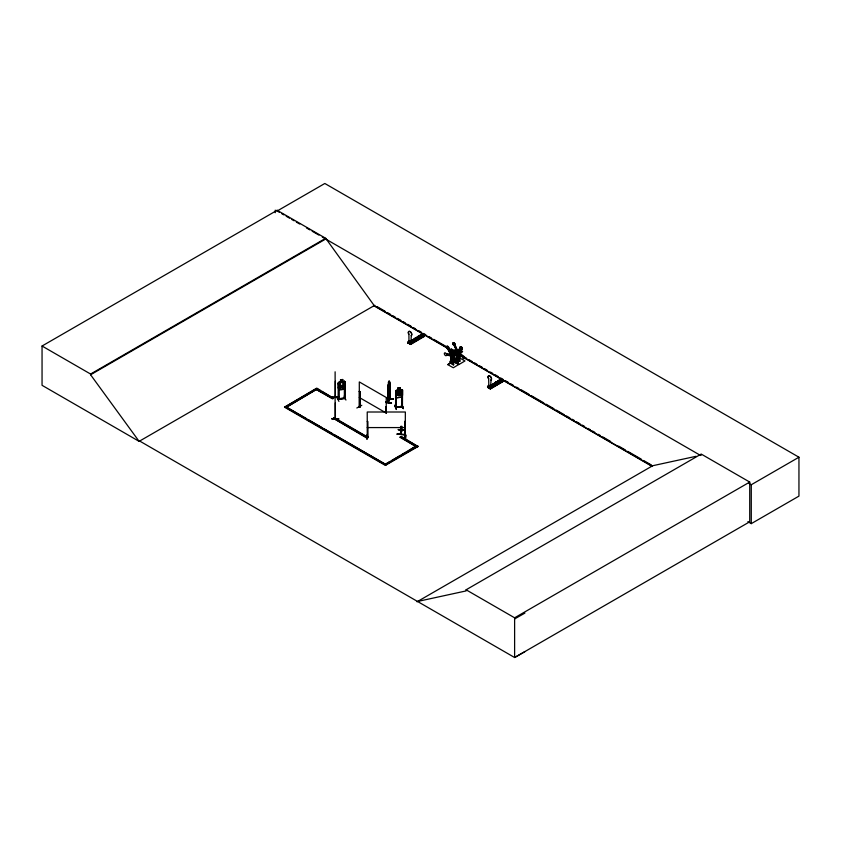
<?xml version="1.0" encoding="UTF-8"?>
<svg xmlns="http://www.w3.org/2000/svg" width="841" height="841" viewBox="0 0 841 841"><rect width="100%" height="100%" fill="white"/><g stroke="black" fill="none" stroke-linecap="round" stroke-linejoin="round"><path stroke-width="1.26" d="M451.701 361.399L451.953 355.291L456.358 359.412A1.587 0.925 59.5 0 1 458.04 360.663A1.587 0.925 59.5 0 1 457.504 362.25A1.587 0.925 59.5 0 1 455.969 360.453L450.86 355.627L450.713 360.905A1.587 0.925 59.5 0 0 450.408 362.692A1.587 0.925 59.5 0 0 452.153 363.669A1.587 0.925 59.5 0 0 451.848 361.546L451.848 356.027L450.86 355.627M457.956 357.793L457.956 352.505L457.105 352.022L456.957 357.299A1.587 0.925 59.5 0 0 456.652 359.086A1.587 0.925 59.5 0 0 458.398 360.064A1.587 0.925 59.5 0 0 458.093 357.94L458.093 352.421L457.105 352.022A1.388 0.809 59.5 0 0 458.513 352.81M408.989 342.035L408.894 334.203A2.386 1.388 59.5 0 1 408.894 331.449A2.386 1.388 59.5 0 1 411.302 332.805A2.386 1.388 59.5 0 1 411.302 335.559L410.85 342.918C407.622 338.976 410.219 345.735 409.788 341.183M489.693 385.746L488.642 386.208L490.597 387.365L491.049 380.006A2.386 1.388 59.5 0 0 491.049 377.252A2.386 1.388 59.5 0 0 488.642 375.895A2.386 1.388 59.5 0 0 488.642 378.639L488.863 386.555L489.819 385.998M397.11 434.166C419.186 435.512 382.224 432.842 404.174 434.765M342.75 381.499L343.853 381.972L343.853 385.546L342.718 387.238L340.594 387.543L339.449 386.177L339.449 382.602L340.594 381.803M342.75 382.203L340.594 382.434M344.305 381.288L345.115 381.772L345.104 386.986L344.326 388.931C331.554 389.383 345.325 391.675 345.052 386.871M451.144 355.754L446.592 355.154A1.587 0.925 59.5 0 1 445.057 355.217A1.587 0.925 59.5 0 1 444.511 353.031A1.587 0.925 59.5 0 1 446.235 353.725L450.744 354.765L451.144 355.754L450.881 354.681L446.34 353.914M457.388 352.148L452.836 351.549A1.587 0.925 59.5 0 1 451.302 351.612A1.587 0.925 59.5 0 1 450.765 349.414A1.587 0.925 59.5 0 1 452.479 350.119L456.989 351.16L457.388 352.148L457.126 351.075L452.584 350.308M452.984 351.296L452.973 351.464A1.587 0.925 59.5 0 1 451.438 351.527A1.587 0.925 59.5 0 1 450.902 349.341A1.587 0.925 59.5 0 1 452.626 350.035L452.721 350.224M389.572 389.415C390.802 382.066 388.405 396.626 387.901 390.96M385.672 402.471L391.517 403.186L385.767 401.998M388.405 402.271L387.922 401.956L389.667 398.676M390.15 398.771L390.119 398.119L387.922 402.524M387.953 401.987L389.982 398.476M390.098 383.16L389.635 398.991M408.978 341.824L411.775 343.359L411.575 342.234L410.198 343.853L408.043 342.634L409.42 341.015M409.315 342.045C410.86 341.11 408.116 341.646 409.798 341.73M409.42 342.035L408.852 341.246L408.737 343.023M488.663 386.261L489.735 386.145M489.557 386.135L489.409 385.672M388.174 384.757L387.953 385.893L389.646 381.719L389.982 399.044M496.022 383.002C497.578 380.952 497.651 384.936 496.022 382.834M497.609 382.823L497.21 382.434M335.433 396.29L335.433 396.857M335.044 418.776L335.422 417.882L335.107 418.408M335.359 402.892L335.401 418.492M400.526 433.578C401.998 431.759 401.672 430.928 401.861 426.334M400.589 426.419L400.579 434.24L400.831 433.651M400.589 434.198L401.756 430.235M401.882 430.235L400.821 434.261L400.831 426.44M405.278 430.476L398.224 429.541L405.288 430.15M391.496 403.207L385.756 402.282M456.095 360.19L451.554 356.142L451.953 355.291M457.798 352.537L458.198 351.685L462.603 355.806A1.587 0.925 59.5 0 1 464.285 357.057A1.587 0.925 59.5 0 1 463.748 358.644A1.587 0.925 59.5 0 1 462.214 356.847L458.093 352.421M457.935 352.453L458.198 351.685M488.695 386.082L491.522 387.806L491.323 386.671L489.946 388.3L487.791 387.081L489.168 385.462M335.401 397.152L335.117 396.248M399.033 392.127L401.052 390.182L399.601 392.558C402.618 394.513 400.053 395.953 399.139 393.02L397.152 395.123L398.655 392.663L397.225 390.655L399.002 392.127M344.211 397.856L344.432 398.581L344.821 397.719M344.211 398.424L345.041 398.455L344.905 382.76L344.284 382.855L344.421 398.56M489.031 386.555L489.105 385.998M361.798 405.309L356.826 407.99M336.82 397.436L338.955 401.388M394.765 405.194L396.3 409.525M394.755 405.446L396.29 409.199M388.153 386.66L388.195 402.66L388.51 381.982C389.709 379.123 389.898 387.859 388.531 389.656L388.216 388.784M388.637 382.108L389.194 380.805M388.637 382.739L389.015 381.32M388.531 388.132L389.12 383.338L388.531 384.558L388.437 402.303M386.555 398.108L393.546 398.991L386.65 397.867M388.216 402.618L390.119 398.739M359.927 391.528L359.296 391.37L359.927 391.528L359.98 407.118L359.233 406.928L359.454 406.224M359.328 406.981L359.296 381.919L386.25 397.478L386.25 413.036M400.6 433.861L400.684 427.344M366.781 439.149L367.139 434.713L367.181 439.16M448.095 349.036L447.948 348.994A1.587 0.925 59.5 0 1 446.697 346.902A1.587 0.925 59.5 0 1 448.106 346.534A1.587 0.925 59.5 0 1 448.863 348.742L451.333 354.66L448.789 348.847A1.587 0.925 59.5 0 0 447.969 346.608A1.587 0.925 59.5 0 0 446.56 346.986A1.587 0.925 59.5 0 0 447.811 349.068L450.776 354.765M457.578 351.054L455.118 345.136A1.587 0.925 59.5 0 0 454.35 342.928A1.587 0.925 59.5 0 0 452.942 343.296A1.587 0.925 59.5 0 0 454.193 345.388M338.881 398.781L338.05 399.317L344.821 398.308M338.807 383.801L338.124 383.748L338.807 383.801L338.881 399.349L338.187 399.275M344.295 398.014L345.041 397.888M396.279 407.507L396.237 391.79L396.311 407.338M401.819 406.666L401.819 391.107L402.45 391.033M338.313 387.869L338.292 382.718L338.944 381.919L344.305 381.215M367.233 421.604L367.874 421.467L368.001 437.625L367.023 438.193L333.33 418.25L367.023 437.698L367.801 436.984M404.647 436.626L405.415 436.595L404.626 436.763M367.853 437.005L367.233 437.204L367.233 412.006L405.341 412.006L405.267 437.215L405.32 436.437M395.722 396.016L396.426 397.835L401.809 397.173L402.576 395.133L402.576 389.993L400.211 389.667L400.305 387.722L397.993 387.964L397.993 389.877L395.701 390.844L395.585 407.58L395.743 407.012L401.798 406.413L396.227 406.949M395.796 390.897L396.479 390.171L401.756 389.52M451.186 354.65L453.961 351.622A1.587 0.925 59.5 0 1 454.729 350.266A1.587 0.925 59.5 0 1 456.137 352.232A1.587 0.925 59.5 0 1 454.886 352.905L451.869 355.606L451.186 354.65L453.804 356.531L456.306 355.06L452.826 353.094L450.334 354.566M454.739 352.778L451.869 355.606M460.29 348.216L457.567 350.96L458.114 352.001L457.43 351.044L460.216 348.016A1.587 0.925 59.5 0 1 460.973 346.66A1.587 0.925 59.5 0 1 462.382 348.626A1.587 0.925 59.5 0 1 461.131 349.299L460.994 349.383A1.587 0.925 59.5 0 0 462.245 348.71A1.587 0.925 59.5 0 0 460.836 346.744A1.587 0.925 59.5 0 0 460.069 348.1L460.153 348.3M458.114 352.001L460.984 349.173M451.817 355.365L456.463 359.338A1.587 0.925 59.5 0 1 458.187 360.579A1.587 0.925 59.5 0 1 457.641 362.166A1.587 0.925 59.5 0 1 456.106 360.369M458.061 351.759L462.708 355.732M497.515 383.054L496.053 382.96L497.02 382.55M367.307 436.984L367.16 436.458L367.948 436.763M367.853 436.616L367.181 436.626M367.874 437.204L334.319 417.683L333.33 418.25M409.441 341.457L407.643 342.876L420.447 335.748M409.22 340.899L407.843 341.709L407.843 342.729L410.597 344.505L424.137 336.526L421.236 334.918M409.924 344.011L423.927 335.99M423.233 336.022L424.127 336.526M423.738 336.305L421.373 334.75L411.018 340.857L421.341 334.844M503.843 380.973L490.282 388.931L503.885 380.962L501.12 378.986L503.706 380.752L489.672 388.458M487.885 387.575L500.689 380.479M501.31 379.543L501.751 379.796M503.517 380.794L503.044 380.51M408.894 334.203L408.789 334.266A2.386 1.388 59.5 0 1 408.789 331.512A2.386 1.388 59.5 0 1 411.196 332.868A2.386 1.388 59.5 0 1 411.196 335.622L411.302 335.559M415.107 338.229C422.634 341.541 411.459 338.639 416.484 337.42L419.039 339.07L416.484 337.42M417.704 336.705C425.231 340.016 414.056 337.115 419.081 335.895L421.635 337.535L419.081 335.895M419.995 335.359C427.522 338.66 416.348 335.759 421.373 334.539M420.763 335.822L408.327 343.117M420.942 336.032L408.516 343.359L407.832 342.729M423.927 336.179L410.24 344.337L410.397 343.16L411.775 342.35M409.704 344.001L423.433 335.895M457.031 351.16L454.203 345.514L456.884 351.244L457.714 350.981L454.897 345.325M448.789 348.847L450.86 350.192M454.045 351.822L453.825 351.706A1.587 0.925 59.5 0 1 454.592 350.35A1.587 0.925 59.5 0 1 456.001 352.316A1.587 0.925 59.5 0 1 454.75 352.989L454.592 352.863M453.72 352.547L452.963 352.989L452.963 354.366L454.098 355.007L455.139 354.397M456.579 350.96L459.07 349.898M459.964 348.941L459.207 349.383L461.099 349.583L461.099 350.96L458.723 349.677L458.723 351.054L459.859 351.696L459.859 350.319L459.091 350.771L459.091 352.148L459.859 351.696M447.959 349.12L450.881 354.681M452.847 354.376L453.604 353.924L451.712 353.735L452.847 354.376L452.847 355.754L453.604 355.301L453.604 353.924M451.291 355.869L451.428 356.437M457.536 352.263L457.672 352.831M461.383 350.792L460.342 351.401L460.342 350.024M460.248 350.15L462.55 351.454L460.048 353.336L457.441 351.864M456.306 355.06L453.804 356.531M460.048 353.336L462.55 351.454M450.86 360.915L450.997 355.543M457.105 357.309L457.241 351.937M453.194 361.357L447.78 364.626L453.31 367.759L458.723 364.479L453.194 361.357L447.78 364.626M459.438 357.751L454.024 361.02L459.554 364.153L464.968 360.957L459.438 357.824M488.642 378.639L488.537 378.702A2.386 1.388 59.5 0 1 488.537 375.959A2.386 1.388 59.5 0 1 490.944 377.315A2.386 1.388 59.5 0 1 490.944 380.069L491.049 380.006M490.345 388.952L487.591 387.165L487.591 386.156L488.968 385.346L488.758 386.461M498.787 383.307C497.851 385.567 492.658 382.634 496.232 381.867L498.787 383.517L496.232 381.867M501.383 381.782C500.448 384.043 495.265 381.11 498.829 380.342L501.383 381.982L498.829 380.342M503.675 380.426C502.739 382.687 497.546 379.754 501.12 378.986M487.591 387.165L489.273 385.956M490.766 385.304L501.12 379.186L501.478 379.638M490.997 385.304L501.12 379.291M491.102 385.504L500.195 380.195M488.106 387.585L501.614 379.47M488.663 386.303C489.967 386.103 488.978 389.814 489.378 386.135L488.6 385.693L488.484 387.47L488.484 385.767L491.323 387.491L491.323 386.671M503.675 380.626L489.788 388.647L491.522 386.786M489.462 388.468L503.181 380.342M385.788 412.92L385.956 406.571L386.418 413.078M386.418 406.834L385.788 406.666M139.732 441.073L139.186 441.399L42.05 385.315L42.05 346.019L277.152 210.282L325.688 238.297L374.224 305.619L652.111 466.061M277.152 210.282L277.152 211.007L324.826 183.485L798.95 457.22L798.95 496.116L751.276 523.638L747.87 521.662M42.05 346.019L90.586 374.035L325.688 238.297M524.91 651.649L514.618 657.515L139.669 441.041L139.112 441.357L90.586 374.76L325.688 239.023M139.112 441.357L374.771 305.304M400.169 436.91L417.01 447.118L400.169 437.394L401.146 436.342L417.998 446.55L385.378 465.388L284.552 407.181L316.731 388.111L333.572 398.319L332.594 398.886L315.753 389.162L332.594 398.403L333.572 397.835M284.552 407.181L316.731 388.595L320.106 390.539M333.33 418.734L334.319 417.683M400.169 437.394L401.146 436.826L417.998 446.55M386.513 463.601L389.919 461.635M392.19 460.321L400.137 455.727M402.408 454.424L405.814 452.458M408.085 451.144L416.032 446.066L385.378 464.253M284.552 406.687L385.378 464.905L417.998 446.066M417.01 601.799L652.669 465.735L696.085 456.295M417.556 601.473L466.093 590.918L466.093 589.793L701.194 454.056L749.73 482.072L749.73 521.777L514.618 657.515L514.618 617.809L749.73 482.072M701.194 455.181L700.648 455.507L322.303 237.067M749.026 483.438L751.276 484.742L798.95 457.22M514.618 618.944L524.91 613.078M405.341 437.204L404.773 436.984M338.187 398.708L344.274 398.161L338.135 398.907M344.905 398.497L345.104 381.846L344.211 381.236M450.639 354.849L451.47 354.587M359.422 406.802L359.937 407.076M344.137 396.058L345.935 400.074M344.432 398.014L344.905 397.93M338.24 382.75L338.114 399.464L344.968 398.466M340.51 381.751L340.5 379.785L342.771 379.47L342.76 389.152M342.718 379.585L340.594 379.89L340.594 389.467M340.594 386.008L342.718 385.714M398.066 388.016L400.284 387.68L400.232 389.709L401.378 390.213L401.378 393.788L400.232 395.459L398.087 395.722L396.941 394.324L396.941 390.75L398.087 389.972L397.993 387.964M396.29 391.927L395.659 392.011M396.468 397.719L401.735 397.078M401.956 406.266L402.576 406.718L395.743 407.58M401.903 406.245C405.236 406.119 392.39 407.612 396.363 407.076M403.291 408.663L401.809 404.626L403.333 408.348M338.261 399.464L338.261 398.897M359.717 406.624L359.233 406.361M359.475 406.834L359.475 391.275M359.811 407.223L359.759 391.633M459.922 361.21L459.207 360.81L459.922 361.21L459.911 352.579M453.677 364.815L452.963 364.416L453.677 364.815L453.677 356.595M335.359 381.257L335.37 397.236L335.401 396.216M338.807 396.658L331.669 396.794M331.669 418.555L338.818 419.081L331.669 418.608M331.669 418.829L338.807 418.871M404.7 421.467L405.341 421.467L404.7 421.467L404.7 437.026L405.32 437.005M405.793 435.028L405.436 439.16L405.793 435.018M367.233 437.026L367.948 437.026M401.956 406.813L401.819 391.107M367.233 427.575L405.341 427.575M404.721 436.616L404.647 437.194M367.927 436.437L367.801 437.204M408.169 343.181L421.888 335.16M398.224 429.762L405.299 430.371M457.241 357.225L457.094 357.215A1.587 0.925 59.5 0 0 456.8 359.002A1.587 0.925 59.5 0 0 458.534 359.99A1.587 0.925 59.5 0 0 458.229 357.856L458.093 357.709M450.997 360.842L450.85 360.821A1.587 0.925 59.5 0 0 450.545 362.608A1.587 0.925 59.5 0 0 452.29 363.596A1.587 0.925 59.5 0 0 451.985 361.462L451.848 361.315M388.51 381.982L388.51 383.895M387.88 391.023L388.1 392.474M386.566 398.003L393.462 399.118M452.847 351.38L457.252 352.232M446.603 354.986L451.007 355.838M401.819 404.3L403.344 408.579M454.34 345.43L454.056 345.462A1.587 0.925 59.5 0 1 452.805 343.38A1.587 0.925 59.5 0 1 454.214 343.002A1.587 0.925 59.5 0 1 454.97 345.22M416.516 338.713C419.154 339.375 416.558 336.736 416.39 338.618C418.681 340.058 417.073 336.694 416.39 338.786M457.956 350.129L459.091 350.771M499.743 379.796L502.298 381.236M454.571 354.481L456.306 355.459M452.469 354.66L453.604 355.301M497.452 381.152L500.006 382.592M494.855 382.676L497.409 384.116M453.194 361.43L458.723 364.563M408.737 341.32L409.378 341.635M488.6 387.396L489.378 387.838M408.852 342.949L409.63 343.391M277.152 211.007L279.412 212.31M281.672 213.614L283.932 214.918M286.182 216.221L289.567 218.176M291.827 219.48L294.087 220.784M296.347 222.087L299.732 224.042M306.502 227.953L309.887 229.908M312.148 231.212L318.918 235.112M377.041 306.608L384.978 311.191M387.249 312.505L390.655 314.471M392.915 315.774L395.186 317.089M397.457 318.392L400.863 320.358M403.133 321.672L405.394 322.986M407.664 324.29L411.07 326.255M413.341 327.57L415.601 328.873M419.007 330.839L421.278 332.153M423.549 333.457L425.809 334.771M429.215 336.736L431.486 338.04M433.756 339.354L446.235 346.555M458.702 353.756L462.108 355.722M464.379 357.036L466.65 358.34M468.91 359.654L472.316 361.619M474.587 362.923L476.858 364.237M479.128 365.551L482.524 367.506M484.794 368.821L487.065 370.135M490.461 372.09L492.731 373.404M495.002 374.718L498.408 376.684M500.679 377.987L502.939 379.302M505.21 380.605L508.616 382.571M510.886 383.885L513.147 385.189M516.553 387.154L518.823 388.468M521.094 389.772L529.031 394.355M531.302 395.669L543.78 402.871M546.04 404.185L553.988 408.768M556.248 410.072L564.195 414.666M566.456 415.969L569.862 417.935M572.132 419.249L574.403 420.553M576.674 421.867L580.069 423.832M582.34 425.136L584.611 426.45M588.006 428.416L590.277 429.719M592.548 431.034L594.818 432.337M598.224 434.303L600.485 435.617M602.755 436.921L610.692 441.514M618.64 446.098L625.441 450.019M627.712 451.333L641.326 459.186M643.586 460.5L651.533 465.084M373.478 305.514L446.308 347.564M455.412 352.821L461.099 356.1M463.38 357.414L652.28 466.482M359.296 397.478L385.125 412.384M322.345 391.832L333.572 398.319M335.433 418.818L368.001 437.625M286.665 407.265L305.924 418.376M308.195 419.691L321.788 427.543M324.048 428.847L331.985 433.42M334.245 434.734L385.22 464.169M466.093 589.793L514.618 617.809M389.667 399.023L389.772 381.972M344.905 382.76L344.284 382.855M338.24 387.89L338.944 389.698M401.462 430.518L401.62 426.313M453.677 355.417L452.973 355.428M751.276 484.742L751.276 523.638M459.207 352.589L459.218 361.22M454.855 354.566L454.855 353.188L454.098 353.63L454.098 355.007M452.973 356.595L452.973 364.826M411.575 342.234L411.575 343.044M402.503 390.024L402.45 406.781M395.775 390.855L395.796 395.995M387.901 385.861L387.953 402.618M386.355 464.821L285.53 406.613M385.956 406.571L385.956 412.815M338.744 383.664L338.755 399.412M335.117 371.806L335.117 418.871M275.249 210.134L275.249 212.71M90.586 374.035L90.586 374.76M450.597 354.387A1.388 0.809 59.5 0 1 452.048 354.503A1.388 0.809 59.5 0 1 452.269 356.416A1.388 0.809 59.5 0 1 450.702 355.301M456.81 351.054A1.388 0.809 59.5 0 1 458.051 350.655A1.388 0.809 59.5 0 1 458.671 352.652M388.395 385.052L388.384 389.562L388.931 386.576C389.898 391.191 389.425 377.167 388.931 385.693L388.395 385.052M460.542 349.646L460.9 350.077L460.542 349.646M316.731 389.246L286.518 407.181L316.731 389.246M342.34 379.953L340.973 380.153L340.973 380.784L342.34 380.595L342.34 379.953M399.843 388.164L398.466 388.332L398.466 388.973L399.843 388.805L399.843 388.164M400.232 390.35L398.087 390.613L398.087 394.187L400.232 393.924L400.232 390.35M450.219 354.87A1.388 0.809 59.5 0 0 451.712 356.679A1.388 0.809 59.5 0 0 451.701 354.713A1.388 0.809 59.5 0 0 450.219 354.87M456.463 351.265A1.388 0.809 59.5 0 0 457.956 353.073A1.388 0.809 59.5 0 0 457.946 351.107A1.388 0.809 59.5 0 0 456.463 351.265"/></g></svg>
